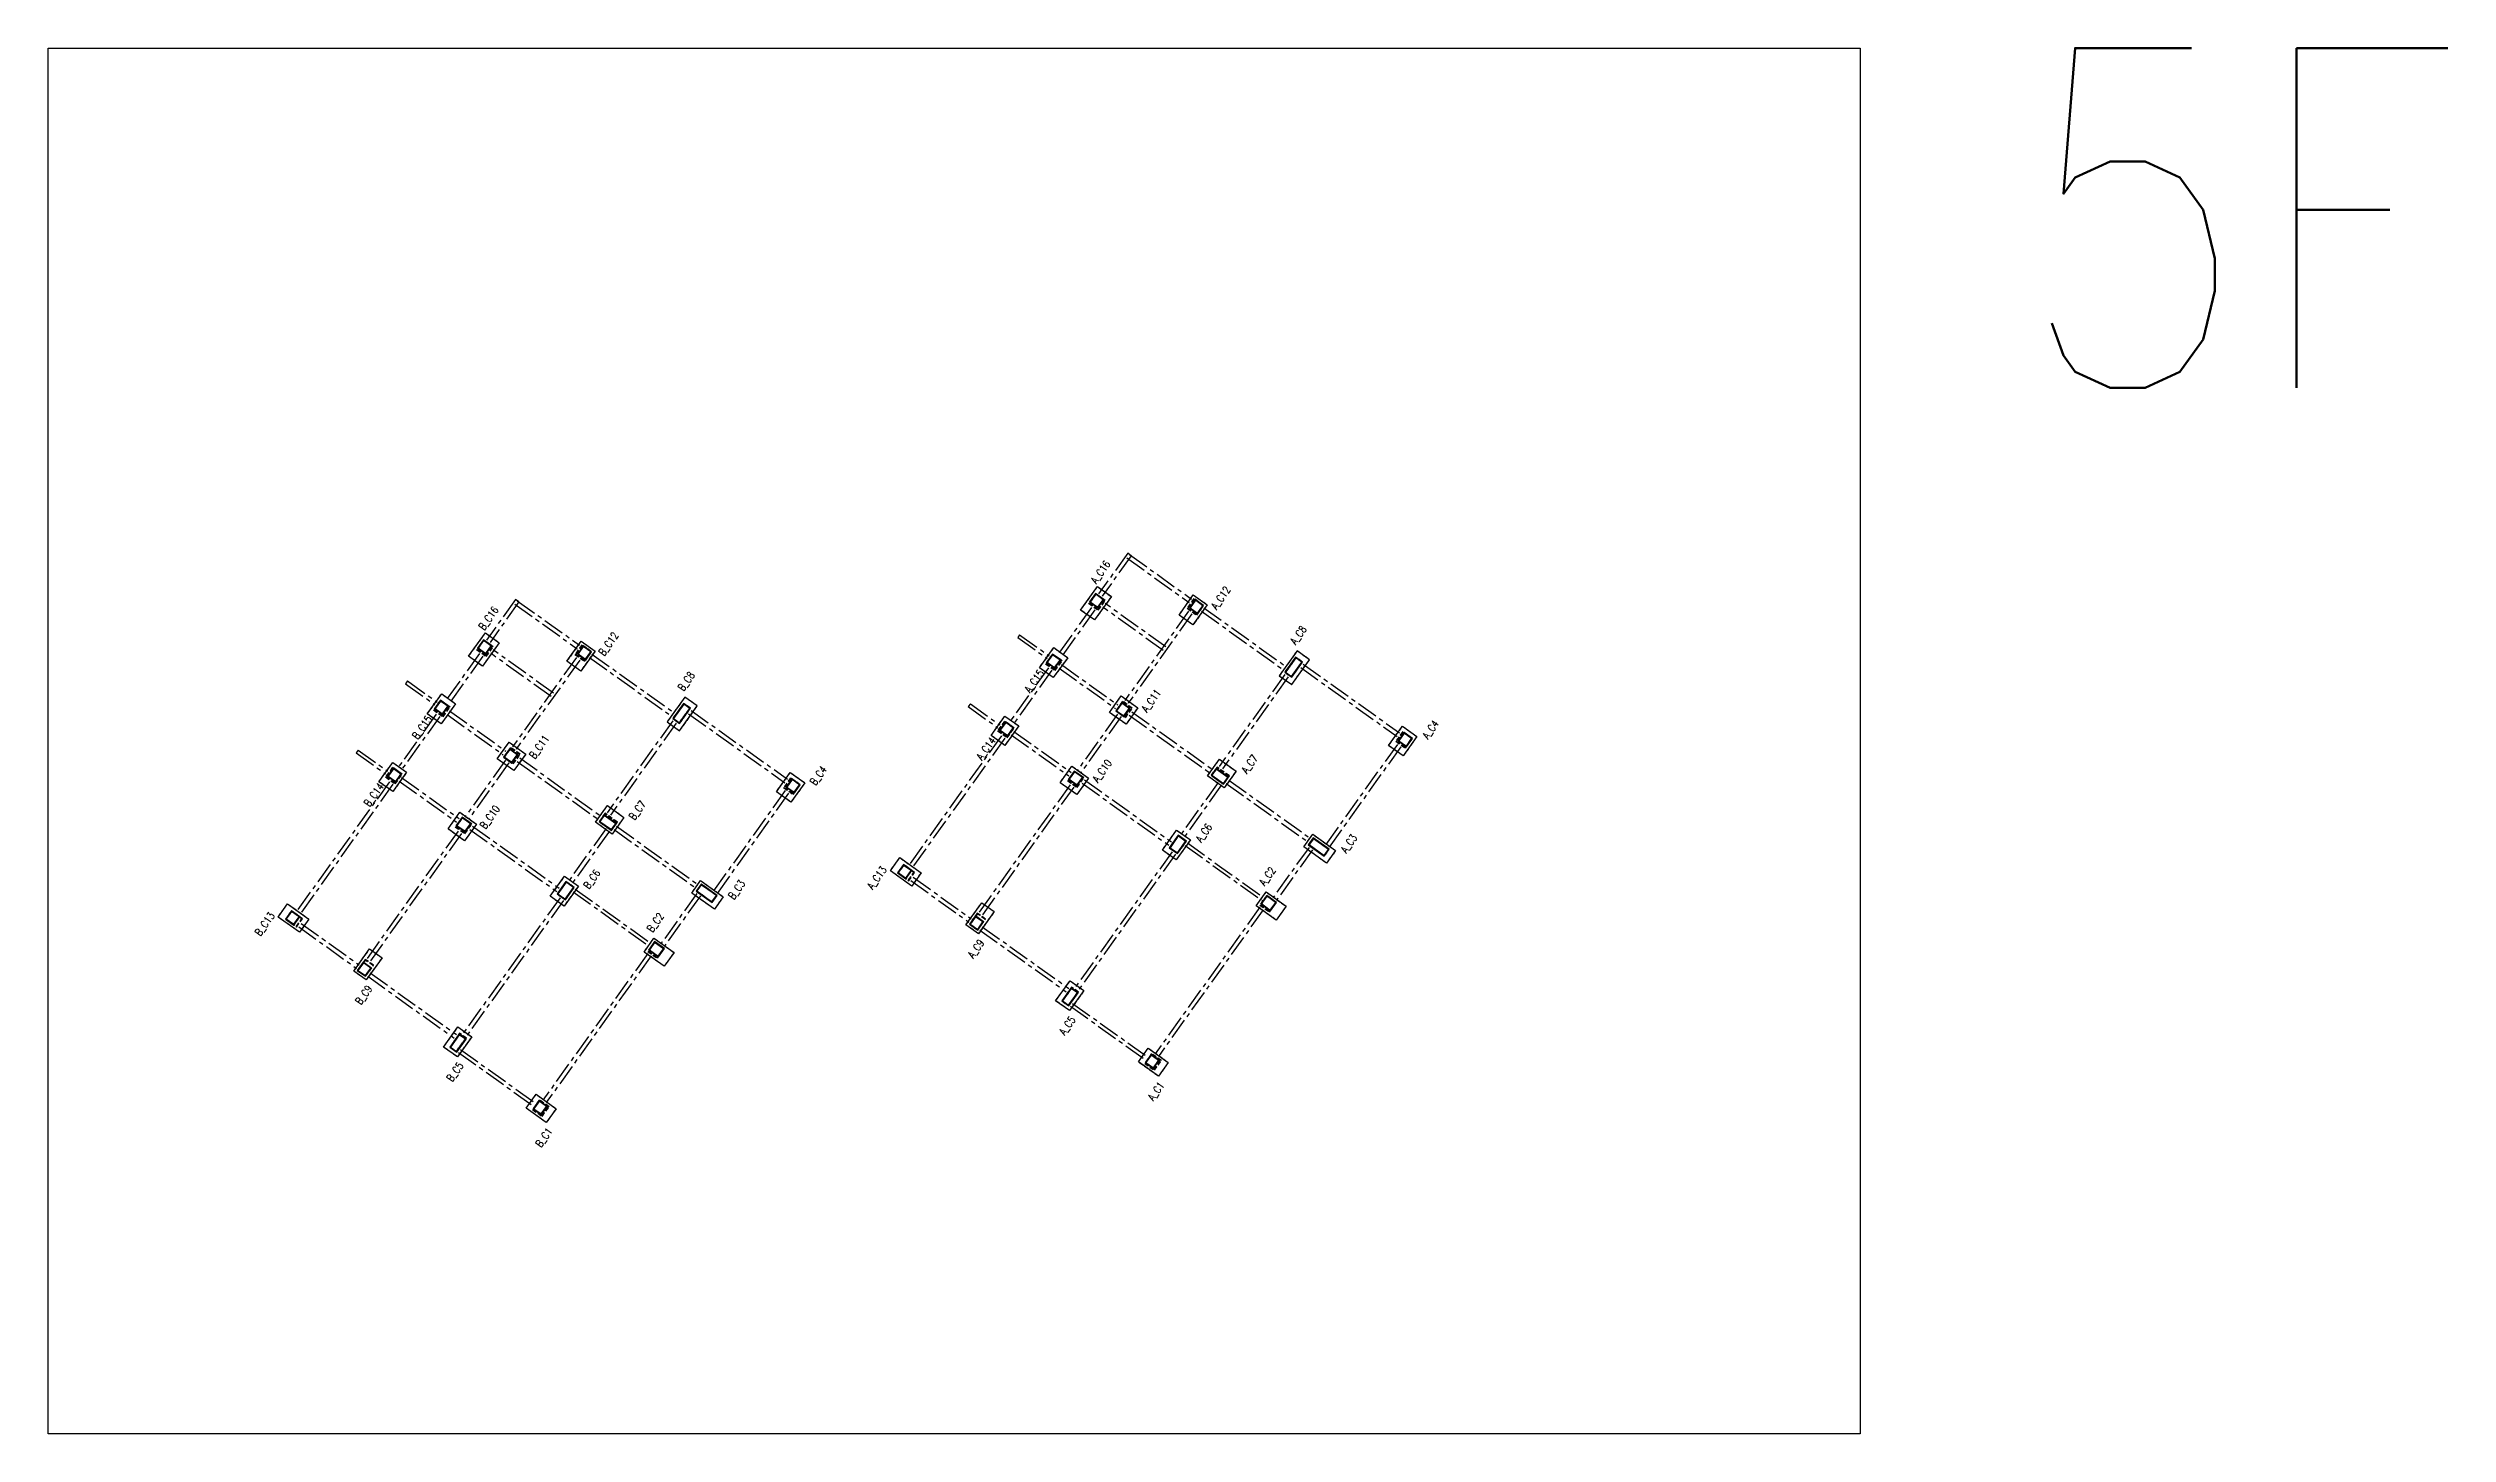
# Model space of a CAD drawing. Header units: millimetres. Extents: x 50002 to 69886, y 27475 to 200427.
# Drawn here: x 50002 to 64126, y 73252 to 81407 of the extents above; entities that cross this region are included whole.
import ezdxf
from ezdxf.enums import TextEntityAlignment as Align

# ---------------------------------------------------------------- set-up
doc = ezdxf.new("R2010")
doc.units = ezdxf.units.MM
doc.header["$LTSCALE"] = 100
doc.header["$MEASUREMENT"] = 0
doc.linetypes.add('CENTER', pattern=[2, 1.25, -0.25, 0.25, -0.25])
doc.linetypes.add('HIDDEN', pattern=[0.375, 0.25, -0.125])
for name, color, linetype in [('TC-COLUMN', 1, 'Continuous'), ('TC-TC', 4, 'Continuous'), ('TC-虛柱', 4, 'HIDDEN'), ('TC-虛鋼柱', 4, 'HIDDEN'), ('TC-鋼柱', 11, 'Continuous')]:
    doc.layers.add(name, color=color, linetype=linetype)
doc.layers.add('TC-鋼粱(隱藏)', color=183, linetype='CENTER', plot=False)
doc.styles.get("Standard").update_dxf_attribs({"font": 'txt.shx', "width": 0.8, "bigfont": 'ae.shx'})

msp = doc.modelspace()

# ---------------------------------------------------------------- linework, layer by layer
at = {"layer": 'Defpoints'}
msp.add_lwpolyline([(50002, 81407), (60666, 81407), (60666, 73252), (50002, 73252)], close=True, dxfattribs=at)
at = {"layer": 'TC-COLUMN'}
for points in [[(56260, 78180), (56161, 78042), (56079, 78100), (56178, 78238)], [(56658, 78071), (56742, 78189), (56824, 78131), (56740, 78013)], [(52477, 77828), (52576, 77966), (52657, 77908), (52558, 77770)], [(53056, 77799), (53140, 77917), (53221, 77859), (53137, 77741)], [(55837, 77761), (55921, 77879), (56003, 77820), (55918, 77703)], [(57248, 77714), (57321, 77662), (57426, 77808), (57353, 77860)], [(52234, 77489), (52319, 77607), (52400, 77549), (52316, 77431)], [(53645, 77442), (53719, 77390), (53823, 77536), (53750, 77588)], [(56318, 77595), (56415, 77525), (56346, 77428), (56248, 77497)], [(55552, 77362), (55633, 77476), (55715, 77418), (55633, 77304)], [(57891, 77303), (57973, 77417), (58058, 77356), (57977, 77242)], [(52715, 77323), (52813, 77253), (52743, 77156), (52646, 77225)], [(51949, 77090), (52031, 77204), (52112, 77146), (52031, 77032)], [(54289, 77031), (54370, 77145), (54456, 77084), (54374, 76970)], [(56028, 77182), (56125, 77112), (56056, 77014), (55958, 77084)], [(56896, 77222), (56994, 77152), (56924, 77054), (56826, 77124)], [(52425, 76910), (52523, 76840), (52453, 76742), (52356, 76812)], [(53294, 76950), (53391, 76880), (53321, 76782), (53224, 76852)], [(56560, 76688), (56644, 76806), (56725, 76748), (56641, 76630)], [(57392, 76707), (57445, 76781), (57579, 76685), (57526, 76611)], [(55085, 76476), (54959, 76566), (55014, 76644), (55140, 76554)], [(52957, 76416), (53042, 76534), (53123, 76476), (53039, 76358)], [(53790, 76435), (53842, 76509), (53976, 76413), (53924, 76340)], [(57230, 76276), (57112, 76360), (57171, 76442), (57288, 76357)], [(51482, 76204), (51356, 76294), (51411, 76372), (51537, 76282)], [(55497, 76378), (55570, 76326), (55477, 76196), (55404, 76248)], [(53628, 76004), (53510, 76088), (53568, 76170), (53686, 76085)], [(51894, 76106), (51968, 76054), (51874, 75924), (51801, 75976)], [(55932, 75801), (56017, 75919), (56098, 75861), (56014, 75743)], [(52330, 75529), (52414, 75647), (52495, 75589), (52411, 75471)], [(56537, 75357), (56419, 75441), (56477, 75523), (56595, 75438)], [(52934, 75085), (52816, 75169), (52874, 75251), (52992, 75166)]]:
    msp.add_lwpolyline(points, close=True, dxfattribs=at)
at = {"layer": 'TC-虛柱'}
for points in [[(56260, 78180), (56161, 78042), (56079, 78100), (56178, 78238)], [(56658, 78071), (56742, 78189), (56824, 78131), (56740, 78013)], [(52477, 77828), (52576, 77966), (52657, 77908), (52558, 77770)], [(53056, 77799), (53140, 77917), (53221, 77859), (53137, 77741)], [(55837, 77761), (55921, 77879), (56003, 77820), (55918, 77703)], [(57248, 77714), (57321, 77662), (57426, 77808), (57353, 77860)], [(52234, 77489), (52319, 77607), (52400, 77549), (52316, 77431)], [(53645, 77442), (53719, 77390), (53823, 77536), (53750, 77588)], [(56318, 77595), (56415, 77525), (56346, 77428), (56248, 77497)], [(55552, 77362), (55633, 77476), (55715, 77418), (55633, 77304)], [(57891, 77303), (57973, 77417), (58058, 77356), (57977, 77242)], [(52715, 77323), (52813, 77253), (52743, 77156), (52646, 77225)], [(51949, 77090), (52031, 77204), (52112, 77146), (52031, 77032)], [(54289, 77031), (54370, 77145), (54456, 77084), (54374, 76970)], [(56028, 77182), (56125, 77112), (56056, 77014), (55958, 77084)], [(56896, 77222), (56994, 77152), (56924, 77054), (56826, 77124)], [(52425, 76910), (52523, 76840), (52453, 76742), (52356, 76812)], [(53294, 76950), (53391, 76880), (53321, 76782), (53224, 76852)], [(56560, 76688), (56644, 76806), (56725, 76748), (56641, 76630)], [(57392, 76707), (57445, 76781), (57579, 76685), (57526, 76611)], [(55085, 76476), (54959, 76566), (55014, 76644), (55140, 76554)], [(52957, 76416), (53042, 76534), (53123, 76476), (53039, 76358)], [(53790, 76435), (53842, 76509), (53976, 76413), (53924, 76340)], [(57230, 76276), (57112, 76360), (57171, 76442), (57288, 76357)], [(51482, 76204), (51356, 76294), (51411, 76372), (51537, 76282)], [(55497, 76378), (55570, 76326), (55477, 76196), (55404, 76248)], [(53628, 76004), (53510, 76088), (53568, 76170), (53686, 76085)], [(51894, 76106), (51968, 76054), (51874, 75924), (51801, 75976)], [(55932, 75801), (56017, 75919), (56098, 75861), (56014, 75743)], [(52330, 75529), (52414, 75647), (52495, 75589), (52411, 75471)], [(56537, 75357), (56419, 75441), (56477, 75523), (56595, 75438)], [(52934, 75085), (52816, 75169), (52874, 75251), (52992, 75166)]]:
    msp.add_lwpolyline(points, close=True, dxfattribs=at)
at = {"layer": 'TC-虛鋼柱'}
for points in [[(56183, 78099), (56224, 78156), (56167, 78197), (56126, 78140)], [(56183, 78103), (56220, 78155), (56168, 78193), (56131, 78141)], [(56762, 78070), (56803, 78127), (56746, 78168), (56705, 78111)], [(56761, 78074), (56799, 78126), (56747, 78164), (56709, 78112)], [(52581, 77827), (52622, 77884), (52565, 77925), (52524, 77868)], [(52580, 77831), (52617, 77884), (52565, 77921), (52528, 77869)], [(53160, 77798), (53200, 77855), (53144, 77896), (53103, 77839)], [(53159, 77802), (53196, 77855), (53144, 77892), (53107, 77840)], [(55929, 77744), (55970, 77801), (55913, 77841), (55872, 77784)], [(55929, 77748), (55966, 77800), (55914, 77837), (55877, 77785)], [(57385, 77794), (57344, 77823), (57280, 77734), (57321, 77705)], [(57381, 77793), (57345, 77819), (57285, 77734), (57320, 77709)], [(52327, 77472), (52368, 77529), (52311, 77570), (52270, 77513)], [(52326, 77476), (52363, 77528), (52311, 77565), (52274, 77513)], [(53783, 77522), (53742, 77551), (53678, 77462), (53719, 77433)], [(53778, 77521), (53743, 77547), (53682, 77462), (53718, 77437)], [(56343, 77467), (56383, 77523), (56326, 77564), (56286, 77507)], [(56342, 77471), (56379, 77523), (56327, 77560), (56290, 77508)], [(55647, 77349), (55688, 77406), (55631, 77447), (55590, 77390)], [(55647, 77353), (55684, 77405), (55632, 77443), (55594, 77391)], [(52740, 77195), (52781, 77252), (52724, 77292), (52683, 77235)], [(52740, 77199), (52777, 77251), (52725, 77288), (52687, 77236)], [(57991, 77287), (58032, 77344), (57975, 77385), (57934, 77328)], [(57990, 77291), (58027, 77344), (57975, 77381), (57938, 77329)], [(52045, 77077), (52086, 77134), (52029, 77175), (51988, 77118)], [(52044, 77081), (52081, 77134), (52029, 77171), (51992, 77119)], [(56058, 77056), (56098, 77113), (56041, 77153), (56001, 77097)], [(56057, 77060), (56094, 77112), (56042, 77149), (56005, 77097)], [(56920, 77075), (56955, 77124), (56882, 77176), (56847, 77128)], [(56920, 77079), (56951, 77123), (56883, 77172), (56851, 77128)], [(54388, 77015), (54429, 77072), (54372, 77113), (54331, 77056)], [(54388, 77020), (54425, 77072), (54373, 77109), (54336, 77057)], [(52455, 76784), (52496, 76841), (52439, 76882), (52398, 76825)], [(52455, 76788), (52492, 76840), (52440, 76877), (52402, 76825)], [(53318, 76803), (53353, 76852), (53280, 76905), (53245, 76856)], [(53317, 76808), (53349, 76851), (53280, 76900), (53249, 76856)], [(56649, 76667), (56702, 76740), (56653, 76775), (56600, 76702)], [(56649, 76671), (56697, 76739), (56653, 76771), (56605, 76702)], [(57513, 76652), (57542, 76693), (57448, 76760), (57419, 76719)], [(57512, 76656), (57537, 76692), (57449, 76755), (57423, 76720)], [(55067, 76507), (55102, 76556), (55037, 76603), (55002, 76554)], [(55066, 76512), (55098, 76555), (55037, 76598), (55006, 76555)], [(53047, 76395), (53099, 76468), (53050, 76503), (52998, 76430)], [(53046, 76399), (53095, 76467), (53051, 76499), (53002, 76430)], [(53910, 76380), (53939, 76421), (53846, 76488), (53817, 76447)], [(53909, 76384), (53935, 76420), (53846, 76484), (53821, 76448)], [(57190, 76323), (57231, 76380), (57174, 76421), (57133, 76364)], [(57190, 76327), (57227, 76379), (57175, 76417), (57137, 76364)], [(51464, 76235), (51499, 76284), (51434, 76331), (51399, 76282)], [(51464, 76240), (51495, 76284), (51435, 76327), (51404, 76283)], [(55473, 76217), (55520, 76282), (55471, 76317), (55425, 76252)], [(55473, 76221), (55516, 76281), (55472, 76313), (55429, 76252)], [(53588, 76051), (53629, 76108), (53572, 76149), (53531, 76092)], [(53587, 76055), (53624, 76107), (53572, 76145), (53535, 76093)], [(51871, 75945), (51918, 76010), (51869, 76045), (51822, 75980)], [(51870, 75949), (51913, 76009), (51869, 76041), (51826, 75980)], [(56009, 75771), (56067, 75852), (56026, 75882), (55968, 75800)], [(56008, 75775), (56063, 75852), (56027, 75877), (55972, 75801)], [(52407, 75499), (52465, 75581), (52424, 75610), (52366, 75528)], [(52406, 75503), (52460, 75580), (52425, 75605), (52370, 75529)], [(56513, 75392), (56554, 75449), (56497, 75490), (56456, 75433)], [(56512, 75397), (56549, 75449), (56497, 75486), (56460, 75434)], [(52910, 75121), (52951, 75178), (52894, 75218), (52853, 75161)], [(52910, 75125), (52947, 75177), (52895, 75214), (52858, 75162)]]:
    msp.add_lwpolyline(points, close=True, dxfattribs=at)
at = {"layer": 'TC-鋼柱'}
for points in [[(56181, 78113), (56216, 78162), (56167, 78197), (56132, 78148)], [(56180, 78117), (56212, 78161), (56168, 78193), (56136, 78149)], [(56768, 78078), (56803, 78127), (56754, 78162), (56719, 78113)], [(56767, 78082), (56799, 78126), (56755, 78158), (56723, 78114)], [(52579, 77841), (52614, 77890), (52565, 77925), (52530, 77876)], [(52578, 77845), (52609, 77889), (52565, 77921), (52534, 77877)], [(53166, 77806), (53200, 77855), (53152, 77890), (53117, 77841)], [(53165, 77811), (53196, 77855), (53152, 77886), (53121, 77842)], [(55927, 77758), (55962, 77807), (55913, 77841), (55878, 77793)], [(55926, 77762), (55958, 77806), (55914, 77837), (55882, 77793)], [(57385, 77794), (57344, 77823), (57280, 77734), (57321, 77705)], [(57381, 77793), (57345, 77819), (57285, 77734), (57320, 77709)], [(52325, 77486), (52359, 77535), (52311, 77570), (52276, 77521)], [(52324, 77490), (52355, 77534), (52311, 77565), (52280, 77521)], [(53783, 77522), (53742, 77551), (53678, 77462), (53719, 77433)], [(53778, 77521), (53743, 77547), (53682, 77462), (53718, 77437)], [(56335, 77472), (56369, 77521), (56321, 77556), (56286, 77507)], [(56334, 77477), (56365, 77520), (56321, 77552), (56290, 77508)], [(55651, 77359), (55686, 77408), (55637, 77442), (55602, 77394)], [(55650, 77363), (55682, 77407), (55638, 77438), (55606, 77394)], [(52732, 77200), (52767, 77249), (52718, 77284), (52683, 77235)], [(52731, 77205), (52763, 77249), (52719, 77280), (52687, 77236)], [(57997, 77295), (58032, 77344), (57983, 77379), (57948, 77330)], [(57996, 77300), (58027, 77344), (57983, 77375), (57952, 77331)], [(52049, 77087), (52083, 77136), (52035, 77171), (52000, 77122)], [(52048, 77091), (52079, 77135), (52035, 77166), (52004, 77122)], [(56059, 77067), (56094, 77116), (56041, 77153), (56007, 77105)], [(56059, 77071), (56090, 77115), (56042, 77149), (56011, 77105)], [(56920, 77075), (56949, 77116), (56876, 77168), (56847, 77128)], [(56920, 77079), (56945, 77115), (56877, 77164), (56851, 77128)], [(54394, 77024), (54429, 77072), (54380, 77107), (54345, 77058)], [(54393, 77028), (54425, 77072), (54381, 77103), (54350, 77059)], [(52457, 76795), (52492, 76844), (52439, 76882), (52404, 76833)], [(52456, 76799), (52488, 76843), (52440, 76877), (52408, 76833)], [(53318, 76803), (53347, 76844), (53274, 76896), (53245, 76856)], [(53317, 76808), (53343, 76843), (53274, 76892), (53249, 76856)], [(56649, 76667), (56702, 76740), (56653, 76775), (56600, 76702)], [(56649, 76671), (56697, 76739), (56653, 76771), (56605, 76702)], [(57513, 76652), (57542, 76693), (57448, 76760), (57419, 76719)], [(57512, 76656), (57537, 76692), (57449, 76755), (57423, 76720)], [(55051, 76519), (55086, 76568), (55037, 76603), (55002, 76554)], [(55050, 76523), (55081, 76567), (55037, 76598), (55006, 76555)], [(53047, 76395), (53099, 76468), (53050, 76503), (52998, 76430)], [(53046, 76399), (53095, 76467), (53051, 76499), (53002, 76430)], [(53910, 76380), (53939, 76421), (53846, 76488), (53817, 76447)], [(53909, 76384), (53935, 76420), (53846, 76484), (53821, 76448)], [(57196, 76331), (57231, 76380), (57174, 76421), (57139, 76372)], [(57195, 76335), (57227, 76379), (57175, 76417), (57143, 76373)], [(51448, 76247), (51483, 76296), (51434, 76331), (51399, 76282)], [(51448, 76251), (51479, 76295), (51435, 76327), (51404, 76283)], [(55473, 76217), (55508, 76266), (55460, 76300), (55425, 76252)], [(55473, 76221), (55504, 76265), (55460, 76296), (55429, 76252)], [(53594, 76059), (53629, 76108), (53572, 76149), (53537, 76100)], [(53593, 76063), (53624, 76107), (53572, 76145), (53541, 76101)], [(51871, 75945), (51906, 75994), (51857, 76029), (51822, 75980)], [(51870, 75949), (51902, 75993), (51858, 76024), (51826, 75980)], [(56009, 75771), (56064, 75848), (56024, 75877), (55968, 75800)], [(56008, 75775), (56060, 75848), (56024, 75873), (55972, 75801)], [(52407, 75499), (52462, 75576), (52421, 75606), (52366, 75528)], [(52406, 75503), (52458, 75576), (52422, 75601), (52370, 75529)], [(56508, 75402), (56542, 75451), (56494, 75486), (56459, 75437)], [(56507, 75407), (56538, 75450), (56494, 75482), (56463, 75438)], [(52905, 75130), (52940, 75179), (52891, 75214), (52856, 75165)], [(52904, 75135), (52936, 75179), (52892, 75210), (52860, 75166)]]:
    msp.add_lwpolyline(points, close=True, dxfattribs=at)
at = {"layer": 'TC-鋼粱(隱藏)'}
for p, q in [((56356, 78435), (56185, 78196)), ((56376, 78420), (56206, 78182)), ((56351, 78407), (56717, 78145)), ((56376, 78420), (56356, 78435)), ((56366, 78427), (56732, 78165)), ((52753, 78163), (52583, 77924)), ((52773, 78148), (52603, 77910)), ((52749, 78135), (53115, 77873)), ((52773, 78148), (52753, 78163)), ((52763, 78155), (53130, 77894)), ((56143, 78116), (55941, 77834)), ((56565, 77863), (56209, 78118)), ((56580, 77884), (56224, 78138)), ((56805, 78113), (57291, 77766)), ((56163, 78101), (55962, 77819)), ((56714, 78093), (56339, 77568)), ((56734, 78078), (56359, 77553)), ((56791, 78093), (57277, 77745)), ((52541, 77844), (52339, 77562)), ((52561, 77829), (52359, 77547)), ((52963, 77591), (52607, 77846)), ((52977, 77612), (52621, 77866)), ((53203, 77841), (53689, 77494)), ((55720, 77955), (55709, 77938)), ((55709, 77938), (55882, 77815)), ((55720, 77955), (55893, 77831)), ((53111, 77821), (52736, 77296)), ((53132, 77806), (52756, 77281)), ((53188, 77821), (53674, 77474)), ((55889, 77760), (55659, 77439)), ((55909, 77746), (55680, 77424)), ((55952, 77758), (56284, 77521)), ((55967, 77779), (56298, 77542)), ((57281, 77721), (56894, 77180)), ((57301, 77707), (56914, 77166)), ((57374, 77762), (57942, 77356)), ((57389, 77782), (57956, 77377)), ((52118, 77683), (52106, 77666)), ((52106, 77666), (52279, 77543)), ((52118, 77683), (52291, 77559)), ((55430, 77548), (55418, 77532)), ((55430, 77548), (55603, 77424)), ((52287, 77488), (52057, 77167)), ((52307, 77474), (52077, 77153)), ((52350, 77486), (52681, 77249)), ((52364, 77507), (52696, 77270)), ((53678, 77449), (53292, 76908)), ((53699, 77435), (53312, 76894)), ((53772, 77490), (54339, 77084)), ((53786, 77510), (54354, 77105)), ((55418, 77532), (55591, 77408)), ((56296, 77487), (56058, 77154)), ((56317, 77473), (56078, 77140)), ((56365, 77481), (56843, 77140)), ((56380, 77502), (56858, 77160)), ((51827, 77276), (51816, 77260)), ((51827, 77276), (52000, 77152)), ((55613, 77361), (55065, 76595)), ((55633, 77347), (55085, 76580)), ((55671, 77366), (56009, 77125)), ((55686, 77386), (56023, 77145)), ((57943, 77310), (57521, 76720)), ((57963, 77295), (57541, 76705)), ((51816, 77260), (51988, 77136)), ((52694, 77216), (52455, 76882)), ((52714, 77201), (52476, 76868)), ((52763, 77209), (53241, 76868)), ((52778, 77230), (53255, 76888)), ((52011, 77090), (51462, 76323)), ((52031, 77075), (51483, 76308)), ((52069, 77094), (52406, 76853)), ((52083, 77114), (52421, 76873)), ((54340, 77038), (53919, 76448)), ((54360, 77023), (53939, 76433)), ((56017, 77072), (55481, 76322)), ((56038, 77058), (55501, 76307)), ((56088, 77081), (56598, 76716)), ((56102, 77101), (56613, 76736)), ((56888, 77086), (56667, 76777)), ((56908, 77071), (56687, 76762)), ((56936, 77080), (57418, 76735)), ((56951, 77100), (57433, 76755)), ((52415, 76800), (51879, 76050)), ((52435, 76786), (51899, 76036)), ((52485, 76809), (52996, 76444)), ((52500, 76829), (53010, 76464)), ((53286, 76814), (53065, 76505)), ((53306, 76800), (53085, 76490)), ((53334, 76808), (53816, 76463)), ((53348, 76828), (53830, 76483)), ((56695, 76714), (57143, 76394)), ((56707, 76730), (57154, 76410)), ((57423, 76704), (57210, 76407)), ((56617, 76678), (56046, 75879)), ((56637, 76663), (56067, 75865)), ((57443, 76690), (57231, 76392)), ((53093, 76442), (53540, 76122)), ((53104, 76458), (53552, 76138)), ((53820, 76432), (53608, 76135)), ((53841, 76418), (53628, 76121)), ((55079, 76508), (55421, 76264)), ((55094, 76528), (55435, 76284)), ((53015, 76406), (52444, 75608)), ((53035, 76391), (52464, 75593)), ((57134, 76351), (56517, 75488)), ((57154, 76337), (56537, 75474)), ((51477, 76236), (51818, 75992)), ((51492, 76256), (51833, 76012)), ((55486, 76217), (55994, 75854)), ((55500, 76237), (56009, 75874)), ((53531, 76079), (52914, 75216)), ((53551, 76065), (52934, 75202)), ((51883, 75945), (52392, 75582)), ((51898, 75965), (52406, 75602)), ((56020, 75769), (56459, 75455)), ((56032, 75786), (56471, 75472)), ((52418, 75497), (52857, 75183)), ((52429, 75514), (52869, 75200))]:
    msp.add_line(p, q, dxfattribs=at)

# ---------------------------------------------------------------- texts
at = {"layer": 'Defpoints', "color": 2, "width": 0.8}
msp.add_text('5F', height=2000, rotation=360, dxfattribs=at).set_placement((61589, 81407), align=Align.TOP_LEFT)
at = {"layer": 'TC-TC', "width": 0.8}
for s, p in [('A_C16', (56196, 78324)), ('B_C16', (52594, 78052)), ('A_C12', (56903, 78172)), ('A_C8', (57360, 77953)), ('B_C12', (53300, 77901)), ('B_C8', (53758, 77681)), ('A_C15', (55806, 77682)), ('A_C11', (56494, 77567)), ('B_C15', (52203, 77410)), ('A_C4', (58138, 77397)), ('B_C11', (52892, 77295)), ('A_C14', (55522, 77285)), ('B_C4', (54535, 77126)), ('A_C10', (56205, 77154)), ('A_C7', (57073, 77194)), ('B_C14', (51919, 77013)), ('B_C10', (52602, 76882)), ('B_C7', (53470, 76922)), ('A_C6', (56804, 76789)), ('A_C3', (57658, 76726)), ('B_C6', (53202, 76517)), ('A_C13', (54880, 76525)), ('A_C2', (57178, 76534)), ('B_C3', (54055, 76455)), ('B_C13', (51277, 76253)), ('B_C2', (53576, 76262)), ('A_C9', (55463, 76107)), ('B_C9', (51860, 75836)), ('A_C5', (56000, 75655)), ('B_C5', (52397, 75383)), ('A_C1', (56523, 75269)), ('B_C1', (52920, 74997))]:
    msp.add_text(s, height=45, rotation=54.44, dxfattribs=at).set_placement(p, align=Align.MIDDLE_CENTER)

doc.saveas('drawing.dxf')
